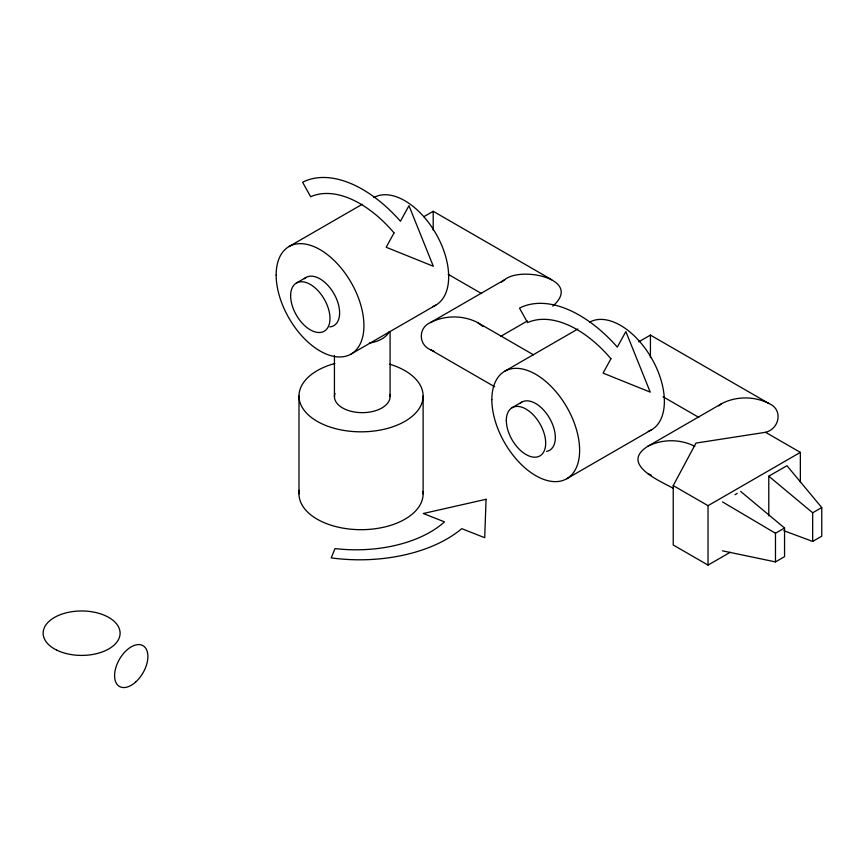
<?xml version="1.0" encoding="UTF-8"?>
<svg xmlns="http://www.w3.org/2000/svg" width="865" height="865" viewBox="0 0 865 865"><rect width="100%" height="100%" fill="white"/><g stroke="black" fill="none" stroke-linecap="round" stroke-linejoin="round"><path stroke-width="1.3" d="M730.244 552.281L708.035 565.094L673.23 545.004L673.23 485.589L695.968 443.085L765.547 432.295C779.57 428.91 783.344 409.415 768.963 403.522L650.426 335.09L638.727 341.837M552.8 306.113C583.594 279.19 521.163 265.847 504.652 279.73L430.5 322.537C418.249 327.575 418.249 344.692 430.5 349.72L494.694 386.785M501.484 282.12L504.652 279.73M768.963 403.522C754.485 396.073 736.342 396.073 721.875 403.522L647.723 446.34C619.632 464.256 659.909 480.94 673.316 488.303M718.696 405.912L721.875 403.522M289.007 246.557L362.143 204.335M296.392 283.028L306.037 277.46M423.85 216.693L433.203 211.287L551.74 279.73M351.071 354.066L435.819 305.129M500.759 336.344L527.412 320.958M504.706 371.236L577.852 329.003M512.091 407.707L521.746 402.128M566.78 478.734L651.518 429.808M673.23 485.589L708.035 505.679L800.352 452.384L800.352 482.097M734.99 494.704L737.261 493.396M768.78 515.864L768.78 476.193L786.945 465.716L821.75 507.55L821.75 536.181L812.668 541.425L783.831 530.71M722.502 550.843L775.473 561.904L775.473 533.262L784.555 528.028L740.667 491.428M812.668 541.425L812.668 512.783L821.75 507.55M775.473 561.904L784.555 556.66L784.555 528.028M430.5 322.537C444.978 315.087 463.11 315.087 477.588 322.537L533.5 354.823M647.723 446.34C662.19 438.879 680.333 438.879 694.8 446.34M430.5 349.72L433.949 351.255M647.723 473.523L651.172 475.047M765.547 432.295L800.352 452.384M663.098 396.776L698.823 417.406M448.189 274.313L481.61 293.603M722.502 501.916L775.473 533.262M477.588 322.537L482.875 326.516M768.78 476.193L812.668 512.783M708.035 505.679L708.035 565.094M650.426 335.09L650.426 357.58M433.203 211.287L433.203 230.133M423.115 395.997L423.115 493.85M390.083 331.522L390.083 396.592M334.441 355.429L334.441 396.592M298.987 395.997L298.987 493.85M422.985 491.525A62.064 35.833 0 0 1 360.035 529.683A62.064 35.833 0 0 1 299.29 490.347M389.726 364.219A62.064 35.833 0 0 1 408.594 419.028A62.064 35.833 0 0 1 311.811 417.806A62.064 35.833 0 0 1 334.809 363.527M389.142 331.695A27.821 16.067 0 0 1 369.463 343.059M389.845 394.494A27.821 16.067 0 0 1 361.343 412.648A27.821 16.067 0 0 1 334.971 393.456M304.339 278.714A27.821 16.067 60 0 1 334.744 295.116A27.821 16.067 60 0 1 329.781 326.905M373.756 197.631A62.064 35.833 60 0 1 437.301 236.123A62.064 35.833 60 0 1 432.63 306.632M520.049 403.382A27.821 16.067 60 0 1 550.021 418.995A27.821 16.067 60 0 1 546.583 451.422M589.454 322.299A62.064 35.833 60 0 1 653.01 360.792A62.064 35.833 60 0 1 648.339 431.3M486.065 499.289L484.714 537.706L461.737 528.656A123.587 71.352 0 0 1 331.209 557.882L335.025 548.572A104.914 60.572 0 0 0 444.502 521.865L423.288 513.507L486.065 499.289M394.04 232.901L386.168 247.249L433.322 266.269L408.972 205.697L400.441 221.245A123.587 71.352 60 0 0 302.609 182.256L310.654 196.744A104.914 60.572 60 0 1 394.04 232.901M610.939 358.759L603.067 373.107L650.221 392.126L625.86 331.565L617.329 347.103A123.587 71.352 60 0 0 519.508 308.113L527.542 322.602A104.914 60.572 60 0 1 610.939 358.759M290.629 295.765A27.821 16.067 60 0 0 320.137 332.484A27.821 16.067 60 0 0 320.137 293.127A27.821 16.067 60 0 0 290.629 295.765M276.151 274.973A62.064 35.833 60 0 0 341.978 356.867A62.064 35.833 60 0 0 341.978 269.091A62.064 35.833 60 0 0 276.151 274.973M56.549 650.048A38.482 22.22 0 0 0 119.435 637.3A38.482 22.22 0 0 0 68.876 612.225A38.482 22.22 0 0 0 56.549 650.048M135.546 682.15A23.539 13.591 -60 0 0 143.006 645.679A23.539 13.591 -60 0 0 115.153 670.375A23.539 13.591 -60 0 0 135.546 682.15M506.328 420.444A27.821 16.067 60 0 0 535.846 457.153A27.821 16.067 60 0 0 535.846 417.806A27.821 16.067 60 0 0 506.328 420.444M491.861 399.641A62.064 35.833 60 0 0 557.687 481.535A62.064 35.833 60 0 0 557.687 393.77A62.064 35.833 60 0 0 491.861 399.641"/></g></svg>
